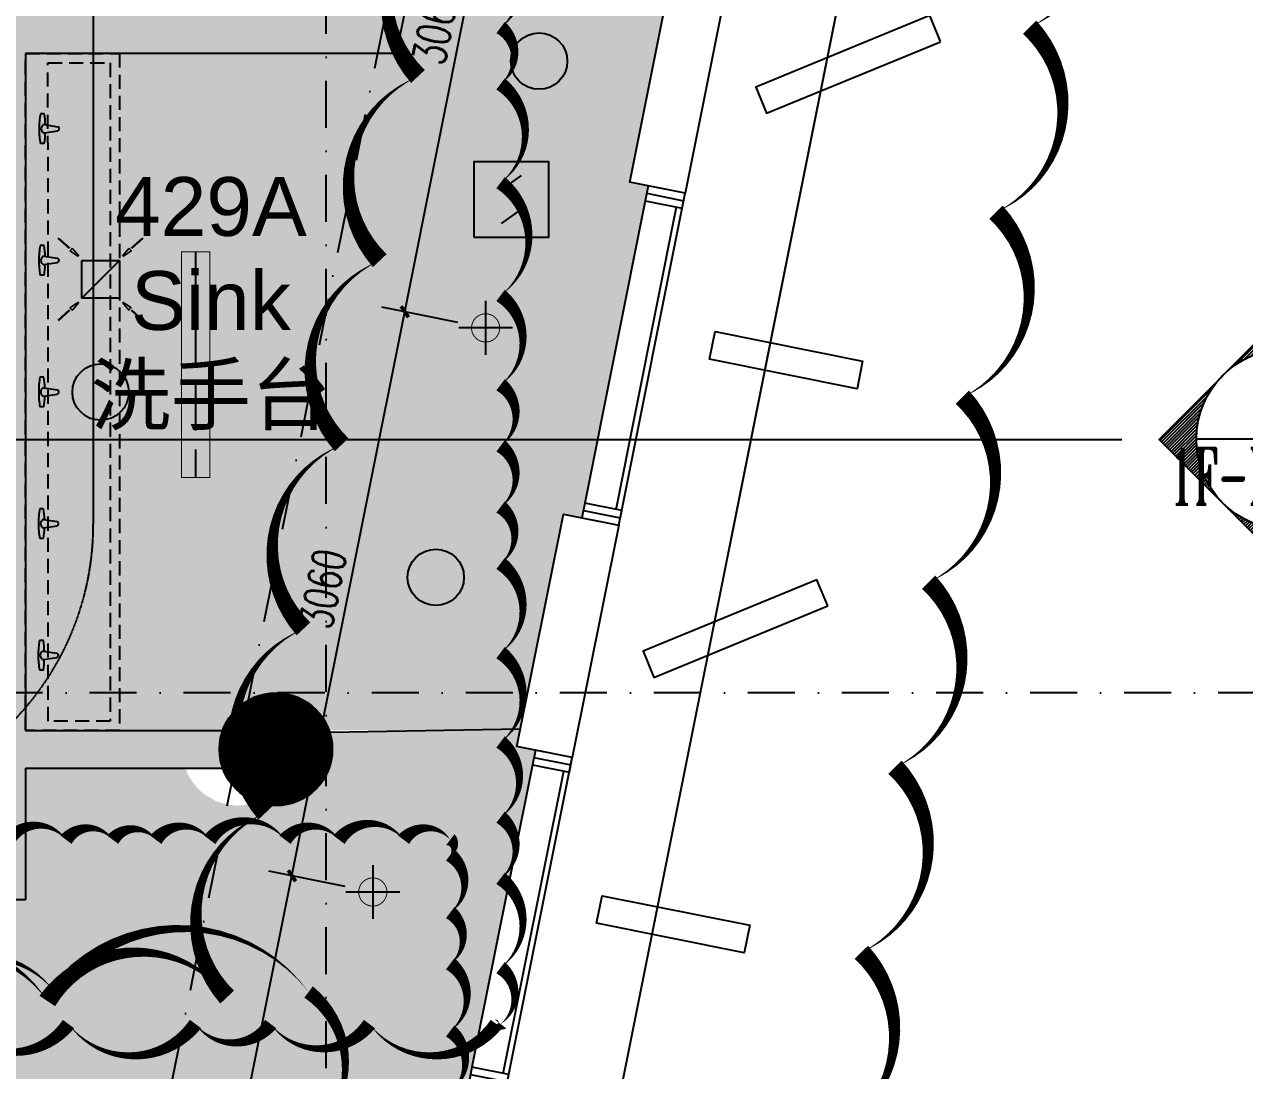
# Model space of a CAD drawing. Extents: x -354516 to 794396, y -401250 to -150594.
# Drawn here: x 20895 to 27383, y -374459 to -368895 of the extents above; entities that cross this region are included whole.
import ezdxf
from ezdxf.enums import TextEntityAlignment as Align

# ---------------------------------------------------------------- set-up
doc = ezdxf.new("R2010")
doc.units = 0
doc.header["$LTSCALE"] = 1000
doc.header["$MEASUREMENT"] = 0
for name, pattern in [('$0$HIDDEN', [0.375, 0.25, -0.125, 0, 0]), ('DASH', [0.35, 0.25, -0.1]), ('DASHDOT2', [0.5, 0.25, -0.125, 0, -0.125]), ('DOTE', [2.4200000000000004, 2, -0.2, 0.02, -0.2])]:
    doc.linetypes.add(name, pattern=pattern)
for name, color, linetype in [('0-吊顶', 6, 'Continuous'), ('0-房间名称', 2, 'Continuous'), ('0-灯具1', 40, 'Continuous'), ('0-灯具修改0109', 140, 'Continuous'), ('0-设备风口（修改）', 71, 'Continuous'), ('A-轴线1', 1, 'DOTE'), ('an-wall', 4, 'Continuous'), ('an-wndw', 2, 'Continuous'), ('an-wndw-mull-h', 2, 'Continuous'), ('A填-灰度80', 252, 'Continuous'), ('A标-文字', 7, 'Continuous'), ('A标-索引', 3, 'Continuous'), ('BPM', 4, 'Continuous'), ('COLUMN', 2, 'Continuous'), ('LINE', 11, 'Continuous'), ('M-DUCT-S-DIFF', 6, 'DASH'), ('P-完成面', 4, 'Continuous'), ('PUB_DIM', 3, 'Continuous'), ('PUB_HATCH', 8, 'Continuous'), ('S-PLT', 30, 'Continuous'), ('SEE', 5, 'Continuous'), ('text', 7, 'Continuous'), ('WALL', 2, 'Continuous'), ('WINDOW', 4, 'Continuous'), ('墙体', 7, 'Continuous'), ('家具1', 61, 'Continuous')]:
    doc.layers.add(name, color=color, linetype=linetype)
doc.layers.add('0-地面材质_material hatch', color=251, linetype='Continuous', transparency=0.3)
doc.layers.add('an-wc', color=253, linetype='Continuous', lineweight=25)
doc.layers.add('DIM_MODI-天花修改', color=3, linetype='Continuous', plot=False)
doc.layers.add('修改', color=1, linetype='Continuous', plot=False)
doc.styles.add('510p-04$0$Arial_2', font='arial.ttf', dxfattribs={"height": 6.392964071856287})
doc.styles.add('DIM', font='SimSun.ttf', dxfattribs={"width": 0.7})
doc.styles.add('DIM_FONT', font='SIMPLEX', dxfattribs={"width": 0.7, "bigfont": 'GBCBIG'})
doc.styles.add('HT', font='romant.shx', dxfattribs={"width": 0.8, "bigfont": 'tjhts.shx'})
doc.styles.add('romans', font='romans', dxfattribs={"width": 0.7})
doc.dimstyles.new('_TCH_ARCH&&50', dxfattribs={"dimscale": 0.5, "dimtxt": 350, "dimasz": 100, "dimexe": 250, "dimexo": 300, "dimgap": 100, "dimtad": 1, "dimdec": 0, "dimzin": 0, "dimdsep": 46, "dimtxsty": 'DIM_FONT', "dimblk": 'ARCHTICK', "dimcen": 0.09, "dimclrd": 3, "dimclre": 3, "dimclrt": 7, "dimazin": 2, "dimtfac": 1, "dimtdec": 0, "dimtix": 1, "dimtmove": 2, "dimatfit": 3, "dimfxl": 0, "dimtolj": 1, "dimtzin": 0, "dimarcsym": 0})
doc.dimstyles.new('DIM', dxfattribs={"dimtxt": 2.5, "dimasz": 1, "dimexe": 1, "dimexo": 1, "dimgap": 1, "dimtad": 1, "dimdec": 0, "dimzin": 0, "dimdsep": 46, "dimtxsty": 'DIM', "dimblk": 'ARCHTICK', "dimcen": 0, "dimclrd": 5, "dimclre": 5, "dimclrt": 35, "dimadec": 0, "dimazin": 0, "dimtfac": 0.5, "dimtdec": 0, "dimtix": 1, "dimtmove": 2, "dimatfit": 2, "dimldrblk": 'A', "dimfxl": 0, "dimtolj": 1, "dimtzin": 0, "dimlwd": -1, "dimlwe": -1, "dimarcsym": 0})

# ---------------------------------------------------------------- blocks, each defined once
blk = doc.blocks.new('A$C4BD07983')
at = {"layer": 'an-wndw-mull-h'}
blk.add_line((0, 0), (0, 200), dxfattribs=at)
blk.add_lwpolyline([(40, 200), (-40, 200), (-40, 0), (40, 0)], close=True, dxfattribs=at)
blk = doc.blocks.new('UBB side window')
at = {"layer": 'SEE'}
blk.add_lwpolyline([(498339312.4512978, 3089844225.575787), (498338990.8208402, 3089842617.423478)], dxfattribs=at)
at = {"layer": 'WINDOW'}
for points in [[(498339171.2476849, 3089842499.753798), (498339524.2567283, 3089844264.799013)], [(498339157.5195555, 3089842584.083735), (498339479.1500173, 3089844192.236043)]]:
    blk.add_lwpolyline(points, dxfattribs=at)
at = {"rotation": 258.6900676666284}
for p in [(498339320.2959497, 3089844264.799012), (498338982.976195, 3089842578.200251)]:
    blk.add_blockref('A$C4BD07983', p, dxfattribs=at)
blk = doc.blocks.new('UBB Side Wall Model')
at = {"layer": 'an-wall'}
for points in [[(498339593.7218609, 3089843082.418824), (498339623.1392811, 3089843229.505925), (498340407.6038216, 3089843072.613017), (498340378.1864014, 3089842925.525916), (498339593.7218609, 3089843082.418824)], [(498340222.4406039, 3089841771.246619), (498340165.3277573, 3089841909.948179), (498339240.6506904, 3089841529.195868), (498339297.7635369, 3089841390.494308), (498340222.4373651, 3089841771.245285)], [(498338993.7218611, 3089840082.418824), (498339023.1392813, 3089840229.505925), (498339807.6038218, 3089840072.613017), (498339778.1864016, 3089839925.525916), (498338993.7218611, 3089840082.418824)], [(498339622.4406028, 3089838771.246619), (498339565.3277563, 3089838909.948179), (498338640.6506894, 3089838529.195869), (498338697.7635359, 3089838390.494309), (498339622.437364, 3089838771.245286)]]:
    blk.add_lwpolyline(points, dxfattribs=at)
for points in [[(498339111.247325, 3089842199.751999), (498338864.2563683, 3089840964.797215), (498338570.082167, 3089841023.632054), (498338817.0731237, 3089842258.586838)], [(498338511.2473313, 3089839199.751998), (498338264.2563745, 3089837964.797214), (498337970.0821733, 3089838023.632053), (498338217.07313, 3089839258.586837)]]:
    blk.add_lwpolyline(points, close=True, dxfattribs=at)
blk.add_point((498339902.6047739, 3089843097.127534), dxfattribs=at)
at = {"layer": 'an-wndw'}
for p in [(498339602.6047739, 3089841597.127534), (498339302.6047739, 3089840097.127534), (498339002.6047739, 3089838597.127534)]:
    blk.add_point(p, dxfattribs=at)
for p in [(-60.00035989284515, -300.0017981529236), (-660.0003592967987, -3300.001798152924)]:
    blk.add_blockref('UBB side window', p, dxfattribs=at)
blk = doc.blocks.new('ubb glaz 2')
at = {"layer": 'an-wall'}
for points in [[(498274741.2485906, 3089861082.418824), (498274711.8311705, 3089861229.505925), (498273927.36663, 3089861072.613017), (498273956.7840502, 3089860925.525916), (498274741.2485907, 3089861082.418824)], [(498274112.5298477, 3089859771.246619), (498274169.6426943, 3089859909.948179), (498275094.3197612, 3089859529.195868), (498275037.2069147, 3089859390.494308), (498274112.5330865, 3089859771.245285)], [(498275341.2485905, 3089858082.418824), (498275311.8311703, 3089858229.505925), (498274527.3666298, 3089858072.613017), (498274556.78405, 3089857925.525916), (498275341.2485905, 3089858082.418824)], [(498274712.5298488, 3089856771.246619), (498274769.6426953, 3089856909.948179), (498275694.3197622, 3089856529.195869), (498275637.2069157, 3089856390.494309), (498274712.5330876, 3089856771.245286)]]:
    blk.add_lwpolyline(points, dxfattribs=at)
blk.add_lwpolyline([(498275823.7231203, 3089857199.751998), (498276070.7140771, 3089855964.797214), (498276364.8882783, 3089856023.632053), (498276117.8973216, 3089857258.586837)], close=True, dxfattribs=at)
blk.add_point((498274432.3656777, 3089861097.127534), dxfattribs=at)
at = {"layer": 'an-wndw'}
for points in [[(498275419.8392667, 3089860238.975227), (498275666.8302234, 3089859004.020443)], [(498275470.7140883, 3089858964.797216), (498275223.7231313, 3089860199.752)], [(498275484.4422176, 3089859049.127154), (498275268.8298423, 3089860127.18903)]]:
    blk.add_lwpolyline(points, dxfattribs=at)
for p in [(498274732.3656777, 3089859597.127534), (498275032.3656777, 3089858097.127534), (498275332.3656777, 3089856597.127534)]:
    blk.add_point(p, dxfattribs=at)
at = {"layer": 'an-wndw', "xscale": -1}
for p in [(996614394.9708115, 17699.99820184708), (996614994.9708109, 14699.99820184708)]:
    blk.add_blockref('UBB side window', p, dxfattribs=at)
at = {"layer": 'an-wndw-mull-h', "xscale": -1, "rotation": 101.3099323333716}
for p in [(498275427.6839099, 3089860199.751999), (498275658.9855782, 3089859043.24367)]:
    blk.add_blockref('A$C4BD07983', p, dxfattribs=at)
blk = doc.blocks.new('TJ-FK3')
for p, q in [((0.5, 0.5000000000109139), (-0.5, 0.5000000000109139)), ((-0.5, 0.5000000000109139), (-0.5, -0.5000000000109139)), ((0.5, -0.5000000000109139), (0.5, 0.5000000000109139)), ((-0.5, -0.5000000000109139), (0.5, -0.5000000000109139))]:
    blk.add_line(p, q)
at = {"color": 95}
blk.add_line((-0.5, -0.5000000000109139), (0.5, 0.5000000000109139), dxfattribs=at)
at = {"color": 95, "style": 'romans'}
for height, rotation, text_generation_flag, width, p in [(0.654350400000001, 311.9912634688246, 4, 0.7999999999999938, (-0.946558161143912, 1.379098507117305)), (0.654350400000001, 48.00873653117544, 6, 0.7999999999999938, (0.946558161143912, 1.379098507117305)), (0.4436329971176305, 320.4926385295876, 4, 0.7999999999999909, (-0.7543717489952542, 0.9428834698555875)), (0.1337774737157268, 41.99126346882271, 4, 0.7999999999999959, (-0.8762879117875855, 0.7825028944571386)), (0.4436329971176255, 123.4898884080581, 6, 0.8000000000000188, (-0.9503797233537625, 0.7664512077863037)), (0.4436329971176255, 236.5101115919419, 4, 0.8000000000000188, (0.9503797233537625, 0.7664512077863037)), (0.4436329971176305, 39.50736147041247, 6, 0.7999999999999909, (0.7543717489952542, 0.9428834698555875)), (0.1337774737157268, 318.0087365311772, 6, 0.7999999999999959, (0.8762879117875855, 0.7825028944571386)), (0.4436329971176305, 219.5073614704124, 6, 0.7999999999999909, (-0.7543717489952542, -0.9428834698555875)), (0.4436329971176255, 56.51011159194187, 4, 0.8000000000000188, (-0.9503797233537625, -0.7664512077863037)), (0.4436329971176255, 303.4898884080581, 6, 0.8000000000000188, (0.9503797233537625, -0.7664512077863037)), (0.4436329971176305, 140.4926385295875, 4, 0.7999999999999909, (0.7543717489952542, -0.9428834698555875)), (0.654350400000001, 228.0087365311754, 6, 0.7999999999999938, (-0.946558161143912, -1.379098507117305)), (0.1337774737157268, 138.0087365311773, 6, 0.7999999999999959, (-0.8762879117875855, -0.7825028944571386)), (0.1337774737157268, 221.9912634688228, 4, 0.7999999999999959, (0.8762879117875855, -0.7825028944571386)), (0.654350400000001, 131.9912634688245, 4, 0.7999999999999938, (0.946558161143912, -1.379098507117305))]:
    blk.add_text('-', height=height, rotation=rotation, dxfattribs=dict(at, text_generation_flag=text_generation_flag, width=width)).set_placement(p)
blk = doc.blocks.new('$TwtSys$00000128')
h = blk.add_hatch(color=8)
h.dxf.hatch_style = 1
edge = h.paths.add_edge_path()
edge.add_arc((0, 0), 1, 0, 360)
blk.add_circle((0, 0, 9.999999999999692e-09), 1)
blk = doc.blocks.new('510p-04$0$material tag')
blk = doc.blocks.new('A$C21183209')
at = {"layer": '0-灯具1', "color": 3, "linetype": 'DASH'}
blk.add_line((0, 75), (1200, 75), dxfattribs=at)
at = {"layer": '0-灯具1', "const_width": 5}
blk.add_lwpolyline([(0, 0), (1200, 0), (1200, 150), (0, 150)], close=True, dxfattribs=at)
blk = doc.blocks.new('sdhdfhfdhfhfgffff')
at = {"layer": '0-灯具1'}
for points in [[(0, 143.1818181818235), (0, -143.1818181818235)], [(-143.1818181818235, 0), (143.1818181818235, 0)]]:
    blk.add_lwpolyline(points, dxfattribs=at)
at = {"layer": '0-灯具1', "const_width": 5}
for points in [[(0, 75, 1), (0, -75, 7.992132572553525)], [(0, 75, -1), (0, -75, -7.992132572553525)]]:
    blk.add_lwpolyline(points, format="xyb", dxfattribs=at)
blk = doc.blocks.new('YG')
at = {"layer": 'BPM', "color": 6, "ltscale": 2}
for p, q in [((53.03300858906005, 328.0330085889436), (-53.03300858894363, 253.03300858906)), ((-53.03300858894363, 253.03300858906), (53.03300858906005, 146.9669914110564)), ((-53.03300858906005, 71.96699141105637), (53.03300858906005, 146.9669914110564))]:
    blk.add_line(p, q, dxfattribs=at)
at = {"layer": 'BPM'}
blk.add_lwpolyline([(-200, 0), (200, 0), (200, 400), (-200, 400)], close=True, dxfattribs=at)
blk = doc.blocks.new('_YZH')
at = {"color": 255}
blk.add_circle((0, 0), 0.5, dxfattribs=at)
at = {"layer": 'PUB_HATCH', "color": 250, "const_width": 0.5}
blk.add_lwpolyline([(-0.25, 0, 1), (0.25, 0, 1)], format="xyb", close=True, dxfattribs=at)
blk = doc.blocks.new('GRID')
at = {"layer": '墙体', "color": 250, "linetype": 'DASHDOT2', "lineweight": -3}
for p, q in [((77197.54485809845, 78431.95526751818), (60479.22139371942, -5159.66205437691)), ((64436.38350671661, -11413.45929482812), (64436.38350671661, 30586.54070517188)), ((107436.3835067166, 12586.54070517188), (-19063.61649328339, 12586.54070517188))]:
    blk.add_line(p, q, dxfattribs=at)
blk = doc.blocks.new('A$C13E12EBE')
at = {"layer": 'an-wc'}
for p, q in [((-15.18269750350737, 77.29425197609817), (-35.42327172335354, 73.24633141525555)), ((-4.314355866765254, 21.57281468833389), (68.75770291112713, 24.96870282295276)), ((4.314355867027189, -21.57281468734436), (73.07098131653038, 3.395672655969975)), ((15.71233593848592, -77.1883293724386), (-4.528238281272934, -81.23624993374688))]:
    blk.add_line(p, q, dxfattribs=at)
for centre, major_axis, ratio, start_param, end_param in [((221.4579644392361, 44.28946718583757), (68.16452246012571, -340.8389702314166), 0.7272727273516814, 4.483781897982597, 4.712388980352602), ((-241.1689002250205, -48.23146514320979), (68.16452244772678, -340.8389702666548), 0.7272727272842059, 1.631073783587, 1.799403409150896), ((0, 0), (4.314355865548802, -21.57281468597633), 0.7272727272555041, 3.141592653655882, 6.283185307245675), ((70.91434211355227, 14.18218773967237), (2.157177933961333, -10.78640734259996), 0.7272727272688219, -6.870165156036556e-05, 3.141523951938233), ((221.4579644392361, 44.28946718583757), (68.16452244983591, -340.8389702707959), 0.7272727272751086, -1.570796326789714, -1.342189244443152), ((-241.1689002250205, -48.23146514320979), (68.16452243573303, -340.8389703473797), 0.7272727271261428, 1.342189244563349, 1.510518921195238)]:
    blk.add_ellipse(centre, major_axis=major_axis, ratio=ratio, start_param=start_param, end_param=end_param, dxfattribs=at)
blk = doc.blocks.new('_ArchTick')
at = {"color": 0, "linetype": 'ByBlock', "const_width": 0.4}
blk.add_lwpolyline([(-0.5, -0.5), (0.5, 0.5)], dxfattribs=at)
blk = doc.blocks.new('*D432')
at = {"layer": 'Defpoints', "color": 0}
for p in [(22317.35444206883, -373423.0112576974), (22747.21787526678, -373508.9825998027), (22147.21787586281, -376509.0295148158)]:
    blk.add_point(p, dxfattribs=at)
at = {"layer": 'PUB_DIM', "color": 3, "lineweight": -2}
for p, q in [((22600.13068544038, -373479.5656218993), (22194.78178388016, -373398.4971094445)), ((21717.35444266486, -376423.0581727104), (22317.35444206883, -373423.0112576974)), ((22000.13068603641, -376479.6125369123), (21594.78178447619, -376398.5440244576))]:
    blk.add_line(p, q, dxfattribs=at)
at = {"layer": 'PUB_DIM', "color": 3, "lineweight": -2, "xscale": 50, "yscale": 50, "zscale": 50}
for p, rotation in [((22317.35444206883, -373423.0112576974), 78.69023984409351), ((21717.35444266486, -376423.0581727104), 258.6902398440935)]:
    blk.add_blockref('_ArchTick', p, dxfattribs=dict(at, rotation=rotation))
at = {"layer": 'PUB_DIM', "color": 7, "insert": (21882.52451835932, -374896.0691521258), "char_height": 175, "attachment_point": 5, "rotation": 78.69023984409351, "style": 'DIM_FONT'}
blk.add_mtext('\\A1;3060', dxfattribs=at)
blk = doc.blocks.new('*D427')
at = {"layer": 'Defpoints', "color": 0}
for p in [(22917.35447205008, -370422.964189796), (23347.21790524792, -370508.9355319013), (22747.21787526678, -373508.9825998027)]:
    blk.add_point(p, dxfattribs=at)
at = {"layer": 'PUB_DIM', "color": 3, "lineweight": -2}
for p, q in [((23200.1307154215, -370479.5185539979), (22794.78181386141, -370398.4500415432)), ((22317.35444206893, -373423.0112576974), (22917.35447205008, -370422.964189796)), ((22600.13068544038, -373479.5656218993), (22194.78178388026, -373398.4971094446))]:
    blk.add_line(p, q, dxfattribs=at)
at = {"layer": 'PUB_DIM', "color": 3, "lineweight": -2, "xscale": 50, "yscale": 50, "zscale": 50}
for p, rotation in [((22917.35447205008, -370422.964189796), 78.69023984409351), ((22317.35444206893, -373423.0112576974), 258.6902398440935)]:
    blk.add_blockref('_ArchTick', p, dxfattribs=dict(at, rotation=rotation))
at = {"layer": 'PUB_DIM', "color": 7, "insert": (22482.524533052, -371896.0221606685), "char_height": 175, "attachment_point": 5, "rotation": 78.69023984409351, "style": 'DIM_FONT'}
blk.add_mtext('\\A1;3060', dxfattribs=at)
blk = doc.blocks.new('*D423')
at = {"layer": 'Defpoints', "color": 0}
for p in [(23517.32570167891, -367423.0611259078), (23947.18913487683, -367509.0324680131), (23347.21790524792, -370508.9355319013)]:
    blk.add_point(p, dxfattribs=at)
at = {"layer": 'PUB_DIM', "color": 3, "lineweight": -2}
for p, q in [((22917.35447204999, -370422.964189796), (23517.32570167891, -367423.0611259078)), ((23800.10194505041, -367479.6154901097), (23394.75304349024, -367398.546977655)), ((23200.1307154215, -370479.5185539979), (22794.78181386132, -370398.4500415431))]:
    blk.add_line(p, q, dxfattribs=at)
at = {"layer": 'PUB_DIM', "color": 3, "lineweight": -2, "xscale": 50, "yscale": 50, "zscale": 50}
for p, rotation in [((23517.32570167891, -367423.0611259078), 78.69023984409351), ((22917.35447204999, -370422.964189796), 258.6902398440935)]:
    blk.add_blockref('_ArchTick', p, dxfattribs=dict(at, rotation=rotation))
at = {"layer": 'PUB_DIM', "color": 7, "insert": (23082.51016285694, -368896.0470947738), "char_height": 175, "attachment_point": 5, "rotation": 78.69023984409351, "style": 'DIM_FONT'}
blk.add_mtext('\\A1;3060', dxfattribs=at)
blk = doc.blocks.new('A$C3EF60822')
at = {"layer": 'A填-灰度80'}
h = blk.add_hatch(dxfattribs=at)
h.set_pattern_fill('ANSI31', color=256, scale=10, style=0)
h.set_pattern_definition([(44.99999999999999, (-498751.2942502147, -165054.4324314244), (-11.22532015133644, 11.22532015133644), [])])
edge = h.paths.add_edge_path()
edge.add_line((-452.4577598054893, 451.4783826828934), (0.348541596555151, 904.2846840849379))
edge.add_line((0.3485415964532876, 904.2846840848797), (0.3485415964532876, 639.0368938516767))
edge.add_ellipse((0.3485415966715664, -1.327918719151057), major_axis=(-452.806301402132, 452.8063014021317), ratio=0.999999999999968, start_angle=-44.9999999999853, end_angle=1.103016363531548e-11)
edge = h.paths.add_edge_path()
edge.add_line((-905.2640612074174, -1.327918719442096), (-452.4577598055475, 451.478382682777))
edge.add_ellipse((0.3485415964387357, -1.327918719151057), major_axis=(-452.8063014020444, 452.8063014020444), ratio=0.9999999999999679, start_angle=0, end_angle=89.99999999999818)
edge.add_line((-452.4577598054893, -454.1342201211955), (-905.2640612073592, -1.327918719354784))
edge = h.paths.add_edge_path()
edge.add_line((0.348541596904397, -906.9405215235893), (-452.457759805664, -454.1342201211664))
edge.add_ellipse((0.3485415966715664, -1.327918719267473), major_axis=(452.8063014021027, 452.8063014021026), ratio=0.9999999999999467, start_angle=179.9999999999779, end_angle=224.9999999999807)
edge.add_line((0.3485415964387357, -641.6927312901244), (0.3485415969626047, -906.9405215235893))
at = {"color": 60}
for p, q in [((0.3485415964532876, 904.2846840848797), (0.2468180223368108, 640.3647650049534)), ((640.3648125708569, 3.403984010219574e-07), (-640.3648125708569, -3.403984010219574e-07)), ((0.3485415964387357, -906.9405215235893), (0, -640.3648125708569))]:
    blk.add_line(p, q, dxfattribs=at)
for points in [[(0.3485415964387357, -906.9405215235893), (-905.2640612074174, -1.327918719034642), (0.3485415964532876, 904.2846840848797)], [(0.3485415964532876, 904.2846840848797), (0.3485415964387357, 640.3647177177481)], [(0.3485415964387357, -640.3647177177481), (0.3485415964387357, -906.9405215235893)]]:
    blk.add_lwpolyline(points, dxfattribs=at)
blk.add_circle((0, 0), 640.3648125708894, dxfattribs=at)
at = {"layer": 'A标-文字', "color": 4, "style": 'HT', "width": 0.7}
for tag, p in [('X', (150.9757389156131, 346.4964550924499)), ('XX', (337.5704697009757, -202.5753468793408))]:
    blk.add_attdef(tag, text='', height=350, rotation=0.5956162215543248, dxfattribs=at).set_placement(p, align=Align.MIDDLE_CENTER)
blk = doc.blocks.new('A')
at = {"color": 134}
for p, q in [((-1.435067392276323, 1.147654099946521), (-1.089590771724032, 1.437450103912849)), ((-1.089590771724032, 1.437450103912849), (0, 0)), ((-1.435067392276323, 1.147654099946521), (-0.3688396396728422, 0)), ((-0.3688396396728422, 3.638e-12), (-2.127066897330223, 0)), ((-1.435067392276323, -1.147654099946521), (-0.3688396396728422, 0)), ((-1.089590771724032, -1.437450103912849), (0, 0)), ((-1.435067392276323, -1.147654099946521), (-1.089590771724032, -1.437450103912849))]:
    blk.add_line(p, q, dxfattribs=at)
for points in [[(-1.435067392276323, 1.147654099946521), (-1.089590771724032, 1.437450103912849), (-0.3688396396728422, 0), (0, 0)], [(-1.435067392276323, -1.147654099946521), (-1.089590771724032, -1.437450103912849), (-0.3688396396728422, 0), (0, 0)]]:
    blk.add_solid(points, dxfattribs=at)

msp = doc.modelspace()

# ---------------------------------------------------------------- hatches: boundary and pattern name
at = {"layer": '0-地面材质_material hatch'}
h = msp.add_hatch(dxfattribs=at)
h.set_pattern_fill('ANSI35', color=256, scale=1200)
h.set_pattern_definition([(45, (-498310856.1664237, -3090192758.000448), (-212.1320343559642, 212.1320343559643), []), (45, (-498310644.0343897, -3090192758.000448), (-212.1320343559642, 212.1320343559643), [375, -75, 0, -75])])
h.paths.add_polyline_path([(32050.94356917789, -330086.926189298), (30674.21763729503, -330086.926189298), (30547.00031044521, -330685.3393602692), (30547.01595139432, -330685.3424882325), (30350.86853444505, -331665.9169072541), (30350.88417526522, -331665.9200358712), (29914.06969335117, -333849.992445501), (27400.0097152833, -333849.9924459778), (27400.0097152833, -337550.7228551232), (27300.0097152833, -337550.7228551232), (27300.0097152833, -338550.7228551232), (27400.0097152833, -338550.7228551232), (27400.00962492266, -338749.989432367), (28934.06660887041, -338749.9995122277), (23948.01904103282, -364149.9679463743), (19899.98992463388, -364150.0103831612), (19899.98992463388, -364850.733242067), (19699.98992460839, -364850.733242067), (19699.98992460839, -365850.733242067), (19899.98992463388, -365850.733242067), (19899.98992457428, -366049.9999981247), (20800.01010253467, -366049.9999981247), (20800.01010256205, -366049.9999980843), (21800.01010256205, -366049.9999980843), (21800.01010253467, -366049.9999981247), (23474.06818279066, -366049.9999976479), (22874.06818273105, -369049.9999981247), (20900.00000006085, -369049.9999981248), (20900.00000006085, -372649.9999981248), (23530.98454304972, -372649.0478129708), (23760.91137781181, -371499.413611921), (23858.96944328585, -371519.0252242409), (24211.97848876753, -369753.9800086342), (24113.92042007484, -369734.3683953606), (24360.9113711957, -368499.4136104904), (24458.96944263019, -368519.0252247177), (24811.97848161497, -366753.9800072037), (24713.92040296831, -366734.3683924996), (24960.9113596324, -365499.4136085831), (25058.96941974201, -365519.025220903), (26011.97844901123, -360753.9800010048), (25913.92043253221, -360734.3683982216), (26160.9113891963, -359499.4136143051), (26258.96944942512, -359519.0252261483), (27211.97849437036, -354753.9800100647), (27113.92042633333, -354734.3683967911), (27360.91138299742, -353499.4136128746), (27458.96944322624, -353519.0252247177), (27811.97848125734, -351753.9800072037), (27713.92042013445, -351734.3683948838), (27960.9113711957, -350499.4136104904), (28058.9694427494, -350519.0252242409), (28411.97848155536, -348753.9800072037), (28313.92043271103, -348734.3683972679), (28560.9113891963, -347499.4136143051), (28658.96944942512, -347519.0252261483), (29611.97849437036, -342753.9800100647), (29513.92043074407, -342734.3683977448), (29760.91138740816, -341499.4136138283), (29858.96944769659, -341519.0252251946), (30211.97849317827, -339753.9800095879), (30113.92042448559, -339734.3683963143), (30360.91137560644, -338499.4136114441), (30458.96944704094, -338519.0252256714), (30811.97849258222, -336753.9800095879), (30713.92043300905, -336734.3683977448), (30960.91138955393, -335499.4136143051), (31058.96944996157, -335519.0252251946), (31411.97849532404, -333753.9800100647), (31313.92042669096, -333734.3683963143), (31560.91138329544, -332499.4136128746), (31658.9694491867, -332519.0252261483), (32011.97848727741, -330753.9800086342), (31913.92043473759, -330734.3683982216)])
h = msp.add_hatch(dxfattribs=at)
h.set_pattern_fill('AR-CONC', color=256, scale=75)
h.set_pattern_definition([(49.99999999999999, (0, 0), (537.9451369505651, -47.06410123694633), [56.25, -618.75]), (355, (0, 0), (-104.06350020975, 564.1441002750089), [45, -495]), (100.45144446, (44.82876075, -3.922008), (433.881635045334, 517.0799932264721), [47.80514399999999, -525.8565839999999]), (46.18420000000002, (0, 150), (800.4309980036793, -124.1394605948074), [84.37499999999999, -928.1249999999999]), (96.63563549, (66.70255875, 139.65501975), (700.9964592556713, 730.5889505809129), [71.7077565, -788.7853199999998]), (351.1841639899999, (0, 150), (700.9964587910798, 730.5889502024926), [67.5, -742.5000007499999]), (21, (75, 112.5), (447.6802890888462, -301.9641679990041), [56.25, -618.75]), (326.0000000000001, (75, 112.5), (182.4864989411863, 543.8625337851397), [45, -495]), (71.45144474, (112.3066905, 87.3363195), (630.1667825474783, 241.8983646047654), [47.8051425, -525.856584]), (37.50000000000001, (0, 0), (9.119891487968001, 249.6703903734836), [0, -488.9999999999999, 0, -502.5, 0, -496.875]), (7.499999999999999, (0, 0), (197.3021530816115, 295.8087839117702), [0, -286.5, 0, -477.75, 0, -189.375]), (327.5, (-167.25, 0), (400.3668271293068, -16.91615380078482), [0, -187.5, 0, -585, 0, -776.25]), (317.5, (-242.25, 0), (437.3896270067897, 75.07873674923829), [0, -243.75, 0, -388.5, 0, -551.25])])
h.paths.add_polyline_path([(9271.63025962782, -374008.8313942451), (10256.25540755998, -374008.8313942453), (10509.51711653231, -372649.9999980925), (13221.1900257218, -372649.9999980914), (13200.0000000604, -373050.0000014622), (14000.00000006215, -373050.0000014619), (14000.00000006215, -372849.9999980922), (16500.0000000608, -372849.9999980922), (16500.0000000608, -373549.9999980918), (20700.00000006079, -373549.9999980918), (20700.0000000608, -372849.9999980921), (21749.17533683096, -372849.999998092), (21774.98359096913, -372904.7038689484), (21817.27668412882, -372959.4902054584), (21851.61749799327, -372989.6990641563), (21912.61535285668, -373025.2144556546), (21965.97014994876, -373042.6391561107), (22028.83654573827, -373049.9831310341), (22114.17949201602, -373038.5298916431), (22185.74178728705, -373007.6218420496), (22232.74127408594, -372972.9578170067), (22278.75563974159, -372920.6474803597), (22311.02928955418, -372860.2394158295), (22327.76184603654, -372800.3548165258), (22332.01804906606, -372749.9706972123), (22326.06818977321, -372690.5482092961), (22318.90636588117, -372662.278313744), (23532.57431057429, -372641.0989753881), (23513.92042630911, -372734.368396759), (23611.97845880965, -372753.9800028573), (22658.96941406747, -377519.0252180328), (22560.91135388613, -377499.4136061668), (22313.9204005599, -378734.3683919907), (22411.97848813513, -378753.9800085793), (22058.96945291976, -380519.0252264987), (21960.91138089448, -380499.4136125585), (21713.9204242304, -381734.368396475), (21811.97848873118, -381753.9800085793), (21400.12992590666, -383813.1994256973), (21890.42026365555, -383911.2574931603), (21782.67176260387, -384449.9999988956), (10124.42214637995, -384449.999997139)])
at = {"layer": 'WALL'}
h = msp.add_hatch(color=250, dxfattribs=at)
h.dxf.hatch_style = 1
h.paths.add_polyline_path([(16700.0000000608, -372849.9999980919), (20700.0000000608, -372849.9999980919), (20700.0000000608, -373449.9999980921), (16700.0000000608, -373449.9999980921)], flags=17)
h.paths.add_polyline_path([(19499.99723455101, -371900.0013749937), (20700.00000010247, -371900.0013750108), (20700.00000006005, -372649.9999980938), (19499.99723450859, -372649.9999980766)], flags=16)
h.paths.add_polyline_path([(18900.00000006198, -366249.9999980925), (18900.00000006198, -366149.9999928313), (19350.00000006245, -366149.9999928314), (19350.00000006214, -366249.9999980925), (20700.00000006233, -366249.9999980924), (20700.00000006057, -368849.9999980865), (19400.00971561659, -368849.9999980862), (19400.00971561659, -369049.9999980856), (20700.00000005936, -369049.9999980856), (20700.00000007733, -371800.0013750107), (19399.99723454026, -371800.0013749935), (19399.99723452364, -372649.9999980738), (16700.0000000608, -372649.9999980924), (16700.0000000608, -366249.9999980919), (16800.00000006198, -366249.9999980919), (16800.00000006198, -366049.9999980921), (13800.00000006091, -366049.9999980921), (13800.0000000604, -366249.9999980918), (16300.00000006183, -366249.9999914235), (16300.00000006087, -372649.9999914232), (14000.00000006187, -372649.9999980919), (14000.00000006206, -372849.9999980932), (16500.0000000608, -372849.9999980921), (16500.0000000608, -373549.9999980918), (20900.0000000608, -373549.9999980918), (20900.0000000608, -372849.9999980921), (21949.17533683096, -372849.999998092), (21942.19636780694, -372827.481562124), (21935.5951233097, -372796.1892668556), (21932.26368789476, -372762.1376330581), (21933.15119618406, -372723.9499843243), (21949.17533921439, -372649.999998092), (20900.01919760481, -372649.9999985691), (20900.01919760481, -369049.9999980865), (22874.06818271508, -369049.9999980865), (23394.67611593078, -366446.9603320083), (23340.61680487359, -366449.7809730798), (23293.24359903749, -366444.174204291), (23265.27592906091, -366437.1677647524), (23198.56012032313, -366407.736407328), (22710.10740217157, -368849.9999980862), (20900.00000006065, -368849.9999980861), (20900.00000006065, -366249.9999980919), (21000.01010256119, -366249.9999980919), (21000.01010256119, -366049.9999981081), (19899.98992460847, -366049.9999980913), (19899.98992460849, -365850.7332422294), (19699.98992460839, -365850.7332422294), (19699.98992460837, -366049.999998092), (17800.00000006199, -366049.999998092), (17800.00000006198, -366249.9999980926)])

# ---------------------------------------------------------------- linework, layer by layer
at = {"layer": '0-吊顶', "linetype": 'DASH', "ltscale": 0.01}
msp.add_lwpolyline([(17421.81373167169, -365345.7318358743), (19761.18746465576, -365345.7318358743, -0.414213562373095), (21261.18746465576, -366845.7318358743), (21261.18746465576, -371553.0431309068, -0.414213562373095), (19761.18746465576, -373053.0431309068), (17421.81373167169, -373053.0431309068, -0.414213562373095), (15921.81373167169, -371553.0431309068), (15921.81373167169, -366845.7318358743, -0.414213562373095)], format="xyb", close=True, dxfattribs=at)
at = {"layer": '0-地面材质_material hatch', "color": 250}
msp.add_line((22318.90636588117, -372662.278313744), (23532.57431057429, -372641.0989753881), dxfattribs=at)
at = {"layer": '0-灯具修改0109'}
msp.add_lwpolyline([(22406.01336064783, -380772.7497115438, 0, 75, 0.5), (22406.01336064783, -379722.7497115438, 0, 75, 0.5), (22406.01336064783, -378822.7497115438, 0, 75, 0.5), (22406.01336064783, -378172.7497115438, 0, 75, 0.5), (22406.01336064783, -376972.7497115438, 0, 75, 0.5), (22406.01336064783, -375622.7497115438, 0, 75, 0.5), (22406.01336064783, -374822.7497115438, 0, 75, 0.5), (22406.01336064783, -374040.7912568485, 0, 75, 0.5), (21056.01336064783, -374040.7912568485, 0, 75, 0.5), (20306.01336064783, -374040.7912568485, 0, 75, 0.5), (19706.01336064783, -374040.7912568485, 0, 75, 0.5), (18756.01336064783, -374040.7912568485, 0, 75, 0.5), (18106.01336064783, -374040.7912568485, 0, 75, 0.5), (17306.01336064783, -374040.7912568485, 0, 75, 0.5), (16356.01336064783, -374040.7912568485, 0, 75, 0.5), (15406.01336064783, -374040.7912568485, 0, 75, 0.5), (14806.01336064783, -374040.7912568485, 0, 75, 0.5), (14156.01336064783, -374040.7912568485, 0, 75, 0.5), (13506.01336064783, -374040.7912568485, 0, 75, 0.5), (12556.01336064783, -374040.7912568485, 0, 75, 0.5), (11356.01336064783, -374040.7912568485, 0, 75, 0.5), (10306.01336064783, -374040.7912568485, 0, 75, 0.5), (9706.013360647834, -374040.7912568485, 0, 75, 0.5)], format="xyseb", dxfattribs=at)
at = {"layer": '0-设备风口（修改）'}
msp.add_lwpolyline([(23159.20980856568, -374570.7442517905, 0, 75, 0.5), (23159.20980856568, -374247.6274609296, 0, 75, 0.5), (23159.20980856568, -373890.4983762939, 0, 75, 0.5), (23159.20980856568, -373618.4000260952, 0, 75, 0.5), (23159.20980856568, -373312.2893821219, 0, 75, 0.5), (23159.20980856568, -373231, 0, 75, 0.5), (22910.97516617963, -373231, 0, 75, 0.5), (22567.26566133743, -373231, 0, 75, 0.5), (22280.84107396891, -373231, 0, 75, 0.5), (21879.846651653, -373231, 0, 75, 0.5), (21593.4220642845, -373231, 0, 75, 0.5), (21364.28239438969, -373231, 0, 75, 0.5), (21116.04775200365, -373231, 0, 75, 0.5), (20810.52819214392, -373231, 0, 75, 0.5)], format="xyseb", dxfattribs=at)
at = {"layer": 'DIM_MODI-天花修改'}
msp.add_lwpolyline([(20529.49547815416, -374211.2730456879, 0, 75, 0.5), (21129.49547815416, -374211.2730456879, 0, 75, 0.5), (21804.49547815416, -374211.2730456879, 0, 75, 0.5), (22204.49547815416, -374211.2730456879, 0, 75, 0.5), (22729.49547815416, -374211.2730456879, 0, 75, 0.5), (23404.49547815416, -374211.2730456879, 0, 75, 0.5), (23426.88564397022, -374211.2730456879, 0, 75, 0.5), (23426.88564397022, -373911.2730456879, 0, 75, 0.5), (23426.88564397022, -373436.2730456879, 0, 75, 0.5), (23426.88564397022, -373111.2730456879, 0, 75, 0.5), (23426.88564397022, -372711.2730456879, 0, 75, 0.5), (23426.88564397022, -372236.2730456879, 0, 75, 0.5), (23426.88564397022, -371761.2730456879, 0, 75, 0.5), (23426.88564397022, -371461.2730456879, 0, 75, 0.5), (23426.88564397022, -371136.2730456879, 0, 75, 0.5), (23426.88564397022, -370811.2730456879, 0, 75, 0.5), (23426.88564397022, -370336.2730456879, 0, 75, 0.5), (23426.88564397022, -369736.2730456879, 0, 75, 0.5), (23426.88564397022, -369211.2730456879, 0, 75, 0.5), (23426.88564397022, -368911.2730456879, 0, 75, 0.5), (23426.88564397022, -368511.2730456879, 0, 75, 0.5)], format="xyseb", dxfattribs=at)
at = {"layer": 'P-完成面'}
msp.add_line((21188.61761040241, -388949.9999982854), (34388.61760962754, -322950.0000021001), dxfattribs=at)
msp.add_lwpolyline([(22108.56458519869, -384350.0000014305), (33506.19993142069, -327362.0870404065)], dxfattribs=at)
at = {"layer": 'WALL', "color": 0}
for p, q in [((22874.06818271508, -369049.9999980865), (23394.67625546131, -366446.9596343557)), ((20900.00000006119, -369049.9999980865), (20900.00000006051, -372649.9999980918)), ((22874.06818271508, -369049.9999980865), (20900.00000006119, -369049.9999980865)), ((20900.00000006051, -372649.9999980918), (21949.1753392144, -372649.999998092)), ((20900.0000000608, -372849.9999980921), (21949.17533683096, -372849.999998092)), ((20900.0000000608, -372849.9999980921), (20900.00000006079, -373549.9999980918)), ((20900.00000006079, -373549.9999980918), (16500.0000000608, -373549.9999980918))]:
    msp.add_line(p, q, dxfattribs=at)
at = {"layer": '修改'}
for points in [[(24204.41569964107, -363296.7153996631, 0, 100, 0.52056705), (24001.54889470684, -364275.9217412764, 0, 100, 0.52056705), (23798.6820897726, -365255.1280828897, 0, 100, 0.52056705), (23595.81528483835, -366234.3344245031, 0, 100, 0.52056705), (23392.94847990412, -367213.5407661164, 0, 100, 0.52056705), (23190.08167496987, -368192.7471077298, 0, 100, 0.52056705), (22987.21487003565, -369171.9534493431, 0, 100, 0.52056705), (22784.3480651014, -370151.1597909564, 0, 100, 0.52056705), (22581.48126016717, -371130.3661325697, 0, 100, 0.52056705), (22378.61445523292, -372109.5724741831, 0, 100, 0.52056705), (22175.7476502987, -373088.7788157964, 0, 100, 0.52056705), (21972.88084536445, -374067.9851574097, 0, 100, 0.52056705), (21016.34956295494, -374088.4709543234, 0, 100, 0.52056705), (20016.93015729007, -374054.399682253, 0, 100, 0.52056705)], [(24092.56538897804, -380716.4033637339, 0, 100, 0.52056705), (24271.51369270822, -379732.5448858052, 0, 100, 0.52056705), (24450.46199643839, -378748.6864078766, 0, 100, 0.52056705), (24629.41030016857, -377764.8279299479, 0, 100, 0.52056705), (24808.35860389876, -376780.9694520193, 0, 100, 0.52056705), (24987.30690762894, -375797.1109740906, 0, 100, 0.52056705), (25166.25521135912, -374813.252496162, 0, 100, 0.52056705), (25345.20351508931, -373829.3940182333, 0, 100, 0.52056705), (25524.15181881949, -372845.5355403046, 0, 100, 0.52056705), (25703.10012254967, -371861.677062376, 0, 100, 0.52056705), (25882.04842627986, -370877.8185844473, 0, 100, 0.52056705), (26060.99673001004, -369893.9601065186, 0, 100, 0.52056705), (26239.94503374022, -368910.10162859, 0, 100, 0.52056705), (26418.89333747041, -367926.2431506614, 0, 100, 0.52056705), (26597.84164120059, -366942.3846727327, 0, 100, 0.52056705), (26776.78994493076, -365958.5261948041, 0, 100, 0.52056705), (26955.73824866094, -364974.6677168754, 0, 100, 0.52056705), (27134.68655239113, -363990.8092389467, 0, 100, 0.52056705)]]:
    msp.add_lwpolyline(points, format="xyseb", dxfattribs=at)
at = {"layer": '家具1', "color": 137, "linetype": '$0$HIDDEN', "ltscale": 0.3}
msp.add_lwpolyline([(20900.0191975452, -369050.0043134686), (21400.02891262546, -369050.0043139454), (21401.25794228092, -372649.9999985691), (20900.01919760481, -372649.9999985691), (20900.01919760481, -369050.0043134686)], dxfattribs=at)
msp.add_lwpolyline([(21020.0191974856, -369100.0043134686), (21350.02891262546, -369100.0043139454), (21351.25794234053, -372599.999999046), (21021.24822731987, -372599.999999046)], close=True, dxfattribs=at)

# ---------------------------------------------------------------- block references
at = {"layer": '0-房间名称'}
ref = msp.add_blockref('510p-04$0$material tag', (-158493.2512117612, -445695.5042395913), dxfattribs=dict(at, xscale=3.125, yscale=3.125, zscale=3.125))
ref.add_attrib('ROOM_TAG', '429A', dxfattribs={"layer": '0', "height": 312.5, "style": '510p-04$0$Arial_2'}).set_placement((21886.39055842283, -369863.3067527139), align=Align.MIDDLE_CENTER)
ref.add_attrib('NAME_ENG', 'Sink', dxfattribs={"layer": '0', "height": 312.5, "style": '510p-04$0$Arial_2'}).set_placement((21886.39055842283, -370363.3067527139), align=Align.MIDDLE_CENTER)
ref.add_attrib('NAME_CN', '洗手台', dxfattribs={"layer": '0', "height": 312.5, "style": '510p-04$0$Arial_2'}).set_placement((21886.39055842283, -370863.3067527139), align=Align.MIDDLE_CENTER)
at = {"layer": '0-灯具1', "rotation": 270}
msp.add_blockref('A$C21183209', (21730.05370111641, -370104.8467853387), dxfattribs=at)
at = {"layer": '0-灯具1', "extrusion": (0, 0, -1), "zscale": -1}
for p in [(-23347.24553131363, -370509.0321015331), (-22747.2464520028, -373509.0322855514)]:
    msp.add_blockref('sdhdfhfdhfhfgffff', p, dxfattribs=at)
at = {"layer": 'A-轴线1'}
msp.add_blockref('GRID', (-41936.38350665566, -385036.5407097827), dxfattribs=at)
at = {"layer": 'A标-索引'}
ref = msp.add_blockref('A$C3EF60822', (27606.82767310309, -371100.7591286788), dxfattribs=dict(at, xscale=0.75, yscale=0.75, zscale=0.75))
ref.add_attrib('XX', '1F-L-02-3', dxfattribs={"layer": 'text', "color": 4, "height": 300, "style": 'HT', "width": 0.5}).set_placement((27605.59232241277, -371298.8871622718), align=Align.MIDDLE_CENTER)
ref.add_attrib('X', 'H', dxfattribs={"layer": 'text', "color": 4, "height": 300, "style": 'HT', "width": 0.5}).set_placement((27602.73217350466, -370885.8588671185), align=Align.MIDDLE_CENTER)
at = {"layer": 'COLUMN', "xscale": 600, "yscale": 600, "zscale": 600}
msp.add_blockref('_YZH', (22232.0180504973, -372750.0000014626), dxfattribs=at)
at = {"layer": 'LINE'}
msp.add_blockref('YG', (23483.84421375196, -370026.0168646375), dxfattribs=at)
at = {"layer": 'M-DUCT-S-DIFF', "xscale": -200, "yscale": 200, "rotation": 270}
msp.add_blockref('TJ-FK3', (21300.00000006128, -370249.9999980864), dxfattribs=at)
at = {"layer": 'P-完成面'}
msp.add_blockref('UBB Side Wall Model', (-498314456.161747, -3090210758.00045), dxfattribs=at)
at = {"layer": 'P-完成面', "xscale": -1}
msp.add_blockref('ubb glaz 2', (498298678.8086753, -3090234758.000444), dxfattribs=at)
msp.add_blockref('ubb glaz 2', (498298678.8086753, -3090234758.000444), dxfattribs=at)
at = {"layer": 'S-PLT', "xscale": 150.0000015, "yscale": 150.0000015, "zscale": 150.0000015}
for p in [(23631.28479105842, -369089.9052708854), (21300.00946229826, -370850.0044212662), (23082.16045527344, -371835.5313313402)]:
    msp.add_blockref('$TwtSys$00000128', p, dxfattribs=at)
at = {"layer": '家具1', "color": 137, "linetype": '$0$HIDDEN', "ltscale": 0.3, "rotation": 348.6896365232842}
for p in [(21000.00971570554, -369450.0179783168), (20998.7806876594, -370150.0168997112), (20997.5516612822, -370850.0158206287), (20996.32263156714, -371550.0147415462), (20995.09359845462, -372250.0136629405)]:
    msp.add_blockref('A$C13E12EBE', p, dxfattribs=at)

# ---------------------------------------------------------------- dimensions: what is measured, and where the dimension line sits
at = {"layer": 'PUB_DIM', "color": 250}
for base, p1, p2, picture, middle in [((23517.32570167891, -367423.0611259078), (23347.21790524791, -370508.9355319013), (23947.18913487681, -367509.0324680132), '*D423', (23082.51016285694, -368896.0470947738)), ((22917.35447205008, -370422.964189796), (22747.21787526678, -373508.9825998027), (23347.21790524791, -370508.9355319013), '*D427', (22482.524533052, -371896.0221606685)), ((22317.35444206883, -373423.0112576974), (22147.21787586282, -376509.0295148158), (22747.21787526678, -373508.9825998027), '*D432', (21882.52451835932, -374896.0691521258))]:
    dim = msp.add_linear_dim(base=base, p1=p1, p2=p2, angle=258.6902398440935, text='3060', dimstyle='_TCH_ARCH&&50', dxfattribs=at)
    dim.commit()
    dim.dimension.update_dxf_attribs({"geometry": picture, "text_midpoint": middle})

# ---------------------------------------------------------------- leaders
at = {"layer": 'A标-索引', "color": 3}
msp.add_leader([(18637.00116384635, -371101.7550677181), (26730.92905844446, -371101.7550677181)], dimstyle='DIM', override={"dimasz": 100, "dimgap": 1, "dimtad": 0, "dimclrd": 256}, dxfattribs=at)

doc.saveas('drawing.dxf')
